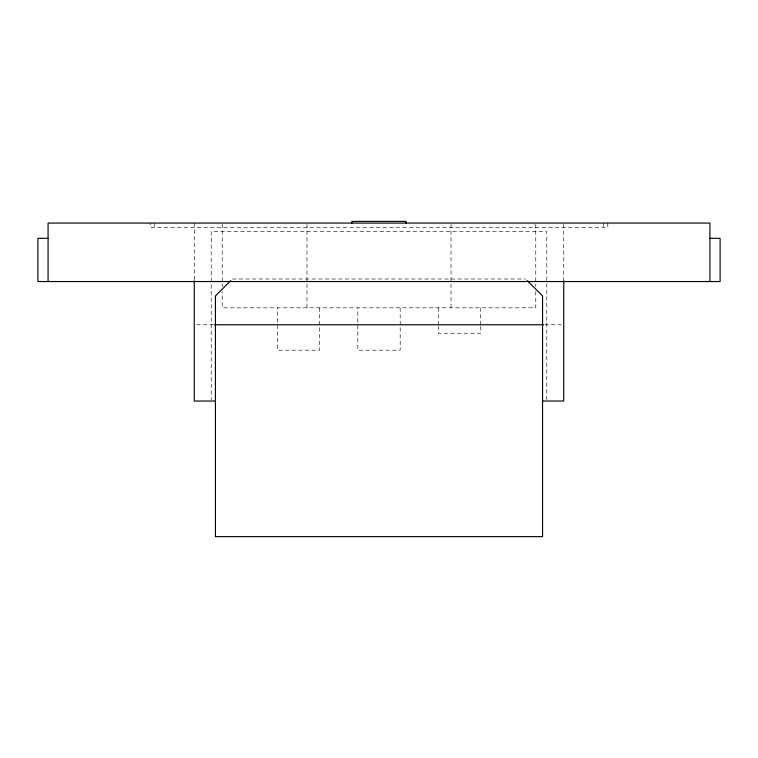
<?xml version="1.0" encoding="UTF-8"?>
<svg xmlns="http://www.w3.org/2000/svg" width="758" height="758" viewBox="0 0 758 758"><rect width="100%" height="100%" fill="white"/><g stroke="black" fill="none" stroke-linecap="round" stroke-linejoin="round"><path stroke-width="0.57" stroke-dasharray="3.79 2.84" d="M232.393 279.001L525.607 279.001M196.625 324.765L213.206 324.765M544.794 324.765L561.375 324.765M607.812 223.07L607.812 227.305L150.188 227.305L150.188 223.07M603.576 223.07L603.576 227.305M563.744 224.235L563.744 281.54M546.793 399.854L546.793 231.541L211.207 231.541L211.207 399.854M535.783 224.245L535.783 286.628M535.783 291.337L535.783 307.814L222.217 307.814L222.217 291.337M480.695 307.814L480.695 325.144M480.695 326.3L480.695 333.236L438.323 333.236L438.323 326.3M451.029 224.245L451.029 307.814M438.323 307.814L438.323 325.144M400.186 307.814L400.186 350.187L357.814 350.187L357.814 307.814M319.649 307.814L319.649 350.187L277.333 350.187L277.333 307.814M306.971 224.245L306.971 307.814M222.217 224.245L222.217 286.628M194.256 223.07L194.256 281.54M154.424 223.07L154.424 227.305"/><path stroke-width="1.14" d="M230.773 280.612L215.443 295.952L215.443 536.626L542.557 536.626L542.557 295.952L527.227 280.612M48.067 238.325L37.9 238.325L37.9 281.54L720.1 281.54L720.1 238.325L709.933 238.325M214.391 324.765L543.609 324.765M215.443 401.029L194.256 401.029L194.256 280.82M542.557 401.029L563.744 401.029L563.744 280.82M709.933 281.54L709.933 223.07L48.067 223.07L48.067 281.54M406.117 223.07L406.117 221.374L351.883 221.374L351.883 223.07"/></g></svg>
